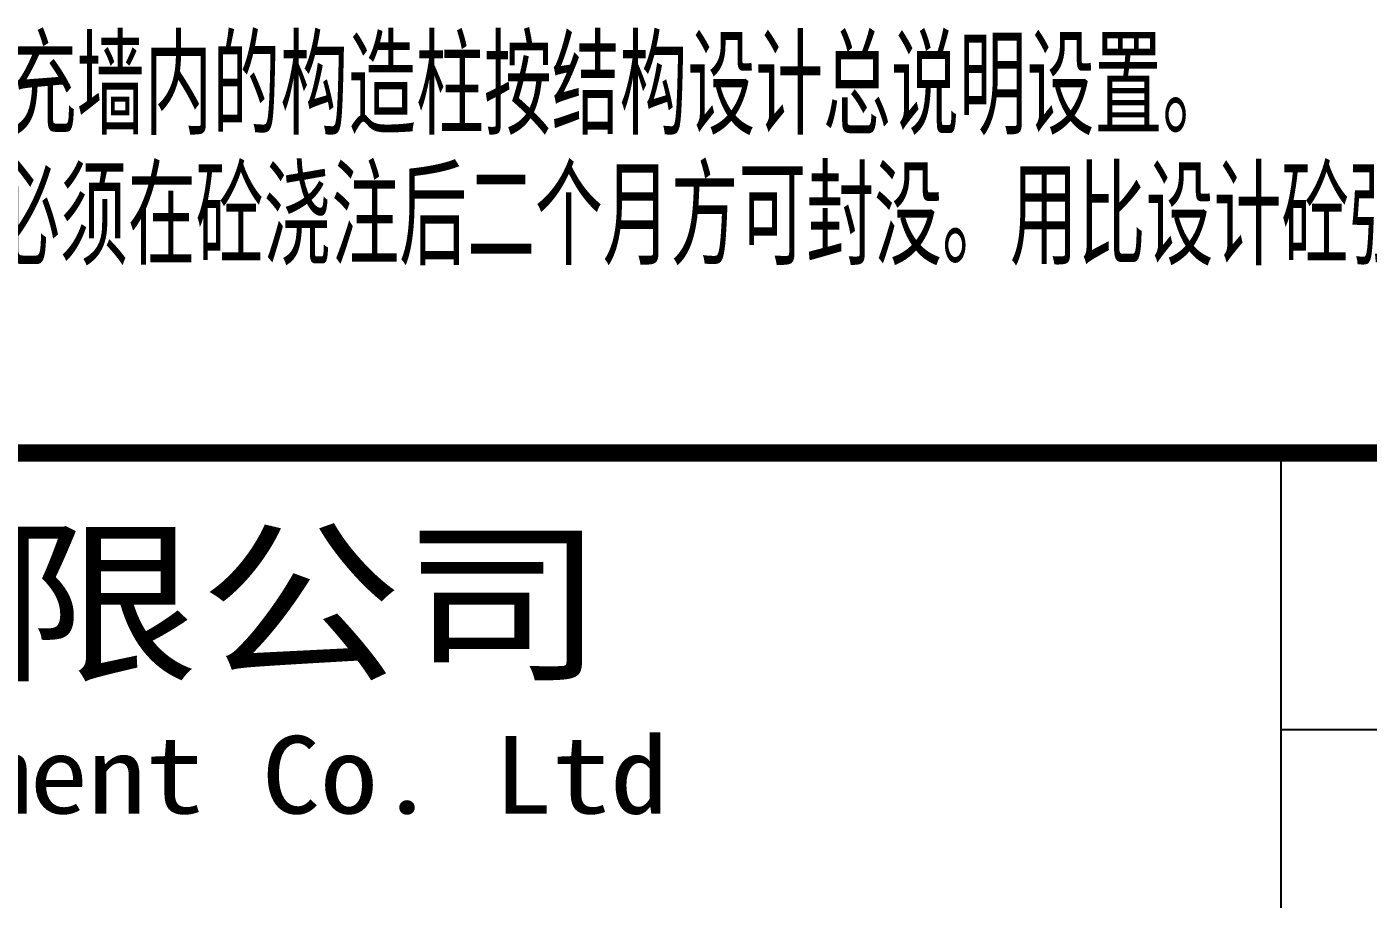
# Model space of a CAD drawing. Extents: x -2331248 to -1198620, y -977263 to -545844.
# Drawn here: x -1489876 to -1485032, y -761219 to -758070 of the extents above; entities that cross this region are included whole.
import ezdxf
from ezdxf.enums import TextEntityAlignment as Align

# ---------------------------------------------------------------- set-up
doc = ezdxf.new("R2010")
doc.units = 0
doc.header["$LTSCALE"] = 1000
doc.header["$MEASUREMENT"] = 0
doc.layers.get('0').update_dxf_attribs({"linetype": 'CONTINUOUS'})
doc.layers.add('t图框', color=222, linetype='CONTINUOUS')
doc.layers.add('中文', color=7, linetype='CONTINUOUS')
doc.styles.add('TSSD_REIN', font='Tssdeng.shx', dxfattribs={"width": 0.7, "bigfont": 'hztxt.shx'})
doc.styles.add('黑体', font='SIMHEI.TTF', dxfattribs={"width": 1.4})

# ---------------------------------------------------------------- blocks, each defined once
blk = doc.blocks.new('ASDDA')
at = {"layer": 't图框'}
for p, q in [((-273365.6, 3065618.5), (-295865.6, 3065618.5)), ((-283365.6, 3065618.5), (-283365.6, 3061618.5)), ((-273365.6, 3064818.5), (-283365.6, 3064818.5))]:
    blk.add_line(p, q, dxfattribs=at)
at = {"layer": 't图框', "const_width": 50}
blk.add_lwpolyline([(-295865.6, 3061618.5), (-295865.6, 3065618.5), (-273365.6, 3065618.5)], dxfattribs=at)
at = {"layer": 't图框', "style": '黑体', "width": 1.15}
blk.add_text('江苏华电项目管理有限公司', height=373.418, dxfattribs=at).set_placement((-292347.7, 3064998.7))
at = {"layer": 't图框', "style": '黑体', "width": 1.1}
blk.add_text('Jiangsu Huadian Project Management Co. Ltd ', height=224.051, dxfattribs=at).set_placement((-288572.2, 3064688.9), align=Align.MIDDLE_CENTER)

msp = doc.modelspace()

# ---------------------------------------------------------------- block references
at = {"lineweight": -3, "xscale": 1.250016957928892, "yscale": 1.250016958278138, "zscale": 1.250016957604765}
msp.add_blockref('ASDDA', (-1131135.8, -4591683), dxfattribs=at)

# ---------------------------------------------------------------- texts
at = {"layer": '中文', "style": 'TSSD_REIN', "width": 0.7}
for s, p in [('图中未注明构造柱为GZ。除图中的构造柱外，填充墙内的构造柱按结构设计总说明设置。', (-1495223.7, -758459)), ('带         符号的为施工后浇带 ,施工后浇带必须在砼浇注后二个月方可封没。用比设计砼强度等级高一级的砼浇灌。', (-1495243, -758930.2))]:
    msp.add_text(s, height=350, dxfattribs=at).set_placement(p)

doc.saveas('drawing.dxf')
